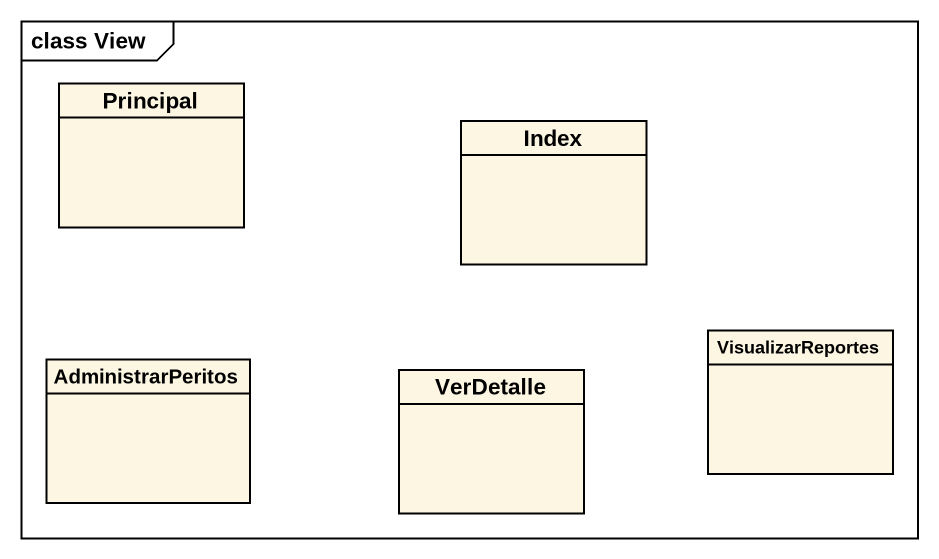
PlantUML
@startuml
mainframe class View
hide circle
hide empty members
class Principal
class Index
class AdministrarPeritos
class VerDetalle
class VisualizarReportes
@enduml
